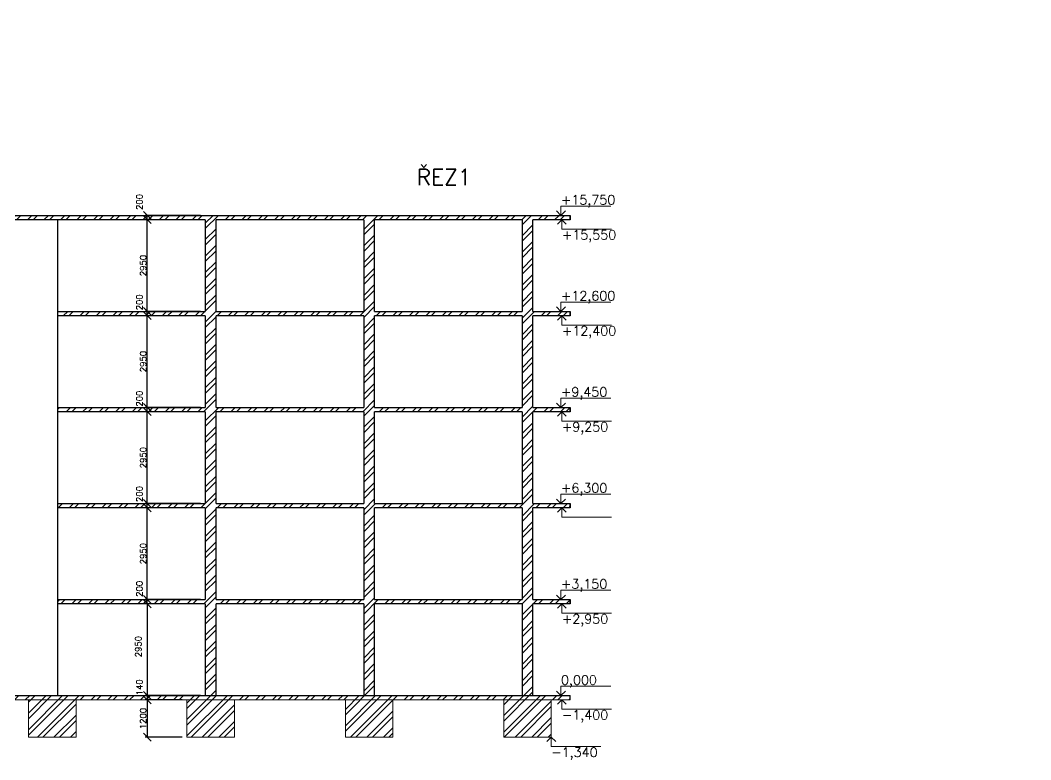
# Model space of a CAD drawing. Header units: millimetres. Extents: x -3518363 to 3223740, y -1530229 to 774657.
# Drawn here: x 2213911 to 2246445, y 221290 to 245085 of the extents above; entities that cross this region are included whole.
import ezdxf

# ---------------------------------------------------------------- set-up
doc = ezdxf.new("R2010")
doc.units = ezdxf.units.MM
doc.header["$LTSCALE"] = 15
doc.header["$MEASUREMENT"] = 0
doc.linetypes.add('ACAD_ISO10W100', pattern=[18, 12, -3, 0, -3])
doc.layers.get('0').update_dxf_attribs({"linetype": 'CONTINUOUS'})
doc.layers.get('DEFPOINTS').update_dxf_attribs({"linetype": 'CONTINUOUS'})
for name, color, linetype, lineweight in [('koty', 4, 'CONTINUOUS', 15), ('objekt-tenka', 7, 'CONTINUOUS', 18), ('texty', 255, 'CONTINUOUS', 15), ('ŘEZ', 11, 'ACAD_ISO10W100', 15), ('šrafy', 32, 'CONTINUOUS', 15)]:
    doc.layers.add(name, color=color, linetype=linetype, lineweight=lineweight)
doc.styles.add('POPIS_DAVID', font='romans.shx', dxfattribs={"bigfont": 'extfont.shx'})
doc.styles.add('romans', font='romans.shx')
doc.dimstyles.new('M 1-50', dxfattribs={"dimscale": 50, "dimtxt": 2.5, "dimasz": 2.5, "dimexe": 1.25, "dimexo": 3, "dimtad": 1, "dimtxsty": 'romans', "dimblk": 'OBLIQUE', "dimcen": 2.5, "dimadec": 0, "dimazin": 0, "dimtfac": 1, "dimtmove": 2, "dimatfit": 3, "dimfxl": 1, "dimarcsym": 0})

# ---------------------------------------------------------------- blocks, each defined once
blk = doc.blocks.new('_Oblique')
at = {"color": 0, "linetype": 'ByBlock', "lineweight": -2}
blk.add_line((-0.5, -0.5), (0.5, 0.5), dxfattribs=at)
blk = doc.blocks.new('*D171')
at = {"layer": 'DEFPOINTS', "color": 0, "linetype": 'ByBlock', "lineweight": 20, "ltscale": 5, "transparency": 16777216}
for p in [(2219868, 226307), (2218000, 223357), (2219868, 223357)]:
    blk.add_point(p, dxfattribs=at)
at = {"layer": 'koty', "color": 0, "linetype": 'ByBlock', "lineweight": -2, "ltscale": 5, "transparency": 16777216}
for p, q in [((2219718, 226307), (2217938, 226307)), ((2218000, 226307), (2218000, 223357)), ((2219718, 223357), (2217938, 223357))]:
    blk.add_line(p, q, dxfattribs=at)
at = {"layer": 'koty', "color": 0, "linetype": 'ByBlock', "lineweight": -2, "ltscale": 5, "transparency": 16777216, "xscale": 250, "yscale": 250, "zscale": 250}
for p, rotation in [((2218000, 226307), 90), ((2218000, 223357), 270)]:
    blk.add_blockref('_Oblique', p, dxfattribs=dict(at, rotation=rotation))
at = {"layer": 'koty', "color": 0, "linetype": 'ByBlock', "lineweight": 20, "ltscale": 5, "transparency": 16777216, "insert": (2217716, 224930), "char_height": 200, "attachment_point": 5, "rotation": 90, "style": 'romans'}
blk.add_mtext('2950', dxfattribs=at)
blk = doc.blocks.new('*D172')
at = {"layer": 'DEFPOINTS', "color": 0, "linetype": 'ByBlock', "lineweight": 20, "ltscale": 5, "transparency": 16777216}
for p in [(2218000, 226447), (2219868, 226447), (2219868, 226307)]:
    blk.add_point(p, dxfattribs=at)
at = {"layer": 'koty', "color": 0, "linetype": 'ByBlock', "lineweight": -2, "ltscale": 5, "transparency": 16777216}
for p, q in [((2219718, 226447), (2217938, 226447)), ((2218000, 226307), (2218000, 226447)), ((2219718, 226307), (2217938, 226307))]:
    blk.add_line(p, q, dxfattribs=at)
at = {"layer": 'koty', "color": 0, "linetype": 'ByBlock', "lineweight": -2, "ltscale": 5, "transparency": 16777216, "xscale": 250, "yscale": 250, "zscale": 250}
for p, rotation in [((2218000, 226447), 90), ((2218000, 226307), 270)]:
    blk.add_blockref('_Oblique', p, dxfattribs=dict(at, rotation=rotation))
at = {"layer": 'koty', "color": 0, "linetype": 'ByBlock', "lineweight": 20, "ltscale": 5, "transparency": 16777216, "insert": (2217750, 226790), "char_height": 200, "width": 2.032503189712502e-30, "attachment_point": 5, "rotation": 90, "style": 'romans'}
blk.add_mtext('{\\Fromans|c238;200}', dxfattribs=at)
blk = doc.blocks.new('*D173')
at = {"layer": 'DEFPOINTS', "color": 0, "linetype": 'ByBlock', "lineweight": 20, "ltscale": 5, "transparency": 16777216}
for p in [(2218000, 229397), (2219868, 229397), (2219868, 226447)]:
    blk.add_point(p, dxfattribs=at)
at = {"layer": 'koty', "color": 0, "linetype": 'ByBlock', "lineweight": -2, "ltscale": 5, "transparency": 16777216}
for p, q in [((2219718, 229397), (2217938, 229397)), ((2218000, 226447), (2218000, 229397)), ((2219718, 226447), (2217938, 226447))]:
    blk.add_line(p, q, dxfattribs=at)
at = {"layer": 'koty', "color": 0, "linetype": 'ByBlock', "lineweight": -2, "ltscale": 5, "transparency": 16777216, "xscale": 250, "yscale": 250, "zscale": 250}
for p, rotation in [((2218000, 229397), 90), ((2218000, 226447), 270)]:
    blk.add_blockref('_Oblique', p, dxfattribs=dict(at, rotation=rotation))
at = {"layer": 'koty', "color": 0, "linetype": 'ByBlock', "lineweight": 20, "ltscale": 5, "transparency": 16777216, "insert": (2217869, 227922), "char_height": 200, "attachment_point": 5, "rotation": 90, "style": 'romans'}
blk.add_mtext('2950', dxfattribs=at)
blk = doc.blocks.new('*D174')
at = {"layer": 'DEFPOINTS', "color": 0, "linetype": 'ByBlock', "lineweight": 20, "ltscale": 5, "transparency": 16777216}
for p in [(2218000, 229537), (2219868, 229537), (2219868, 229397)]:
    blk.add_point(p, dxfattribs=at)
at = {"layer": 'koty', "color": 0, "linetype": 'ByBlock', "lineweight": -2, "ltscale": 5, "transparency": 16777216}
for p, q in [((2219718, 229537), (2217938, 229537)), ((2219718, 229397), (2217938, 229397)), ((2218000, 229397), (2218000, 229537))]:
    blk.add_line(p, q, dxfattribs=at)
at = {"layer": 'koty', "color": 0, "linetype": 'ByBlock', "lineweight": -2, "ltscale": 5, "transparency": 16777216, "xscale": 250, "yscale": 250, "zscale": 250}
for p, rotation in [((2218000, 229537), 90), ((2218000, 229397), 270)]:
    blk.add_blockref('_Oblique', p, dxfattribs=dict(at, rotation=rotation))
at = {"layer": 'koty', "color": 0, "linetype": 'ByBlock', "lineweight": 20, "ltscale": 5, "transparency": 16777216, "insert": (2217750, 229840), "char_height": 200, "attachment_point": 5, "rotation": 90, "style": 'romans'}
blk.add_mtext('{\\Fromans|c238;200}', dxfattribs=at)
blk = doc.blocks.new('*D175')
at = {"layer": 'DEFPOINTS', "color": 0, "linetype": 'ByBlock', "lineweight": 20, "ltscale": 5, "transparency": 16777216}
for p in [(2218000, 232487), (2219868, 232487), (2219868, 229537)]:
    blk.add_point(p, dxfattribs=at)
at = {"layer": 'koty', "color": 0, "linetype": 'ByBlock', "lineweight": -2, "ltscale": 5, "transparency": 16777216}
for p, q in [((2219718, 232487), (2217938, 232487)), ((2218000, 229537), (2218000, 232487)), ((2219718, 229537), (2217938, 229537))]:
    blk.add_line(p, q, dxfattribs=at)
at = {"layer": 'koty', "color": 0, "linetype": 'ByBlock', "lineweight": -2, "ltscale": 5, "transparency": 16777216, "xscale": 250, "yscale": 250, "zscale": 250}
for p, rotation in [((2218000, 232487), 90), ((2218000, 229537), 270)]:
    blk.add_blockref('_Oblique', p, dxfattribs=dict(at, rotation=rotation))
at = {"layer": 'koty', "color": 0, "linetype": 'ByBlock', "lineweight": 20, "ltscale": 5, "transparency": 16777216, "insert": (2217869, 231012), "char_height": 200, "attachment_point": 5, "rotation": 90, "style": 'romans'}
blk.add_mtext('2950', dxfattribs=at)
blk = doc.blocks.new('*D176')
at = {"layer": 'DEFPOINTS', "color": 0, "linetype": 'ByBlock', "lineweight": 20, "ltscale": 5, "transparency": 16777216}
for p in [(2218000, 232627), (2219868, 232627), (2219868, 232487)]:
    blk.add_point(p, dxfattribs=at)
at = {"layer": 'koty', "color": 0, "linetype": 'ByBlock', "lineweight": -2, "ltscale": 5, "transparency": 16777216}
for p, q in [((2219718, 232627), (2217938, 232627)), ((2218000, 232487), (2218000, 232627)), ((2219718, 232487), (2217938, 232487))]:
    blk.add_line(p, q, dxfattribs=at)
at = {"layer": 'koty', "color": 0, "linetype": 'ByBlock', "lineweight": -2, "ltscale": 5, "transparency": 16777216, "xscale": 250, "yscale": 250, "zscale": 250}
for p, rotation in [((2218000, 232627), 90), ((2218000, 232487), 270)]:
    blk.add_blockref('_Oblique', p, dxfattribs=dict(at, rotation=rotation))
at = {"layer": 'koty', "color": 0, "linetype": 'ByBlock', "lineweight": 20, "ltscale": 5, "transparency": 16777216, "insert": (2217750, 232910), "char_height": 200, "attachment_point": 5, "rotation": 90, "style": 'romans'}
blk.add_mtext('{\\Fromans|c238;200}', dxfattribs=at)
blk = doc.blocks.new('*D177')
at = {"layer": 'DEFPOINTS', "color": 0, "linetype": 'ByBlock', "lineweight": 20, "ltscale": 5, "transparency": 16777216}
for p in [(2218000, 235577), (2219868, 235577), (2219868, 232627)]:
    blk.add_point(p, dxfattribs=at)
at = {"layer": 'koty', "color": 0, "linetype": 'ByBlock', "lineweight": -2, "ltscale": 5, "transparency": 16777216}
for p, q in [((2219718, 235577), (2217938, 235577)), ((2218000, 232627), (2218000, 235577)), ((2219718, 232627), (2217938, 232627))]:
    blk.add_line(p, q, dxfattribs=at)
at = {"layer": 'koty', "color": 0, "linetype": 'ByBlock', "lineweight": -2, "ltscale": 5, "transparency": 16777216, "xscale": 250, "yscale": 250, "zscale": 250}
for p, rotation in [((2218000, 235577), 90), ((2218000, 232627), 270)]:
    blk.add_blockref('_Oblique', p, dxfattribs=dict(at, rotation=rotation))
at = {"layer": 'koty', "color": 0, "linetype": 'ByBlock', "lineweight": 20, "ltscale": 5, "transparency": 16777216, "insert": (2217869, 234102), "char_height": 200, "attachment_point": 5, "rotation": 90, "style": 'romans'}
blk.add_mtext('2950', dxfattribs=at)
blk = doc.blocks.new('*D178')
at = {"layer": 'DEFPOINTS', "color": 0, "linetype": 'ByBlock', "lineweight": 20, "ltscale": 5, "transparency": 16777216}
for p in [(2218000, 235717), (2219868, 235717), (2219868, 235577)]:
    blk.add_point(p, dxfattribs=at)
at = {"layer": 'koty', "color": 0, "linetype": 'ByBlock', "lineweight": -2, "ltscale": 5, "transparency": 16777216}
for p, q in [((2219718, 235717), (2217938, 235717)), ((2219718, 235577), (2217938, 235577)), ((2218000, 235577), (2218000, 235717))]:
    blk.add_line(p, q, dxfattribs=at)
at = {"layer": 'koty', "color": 0, "linetype": 'ByBlock', "lineweight": -2, "ltscale": 5, "transparency": 16777216, "xscale": 250, "yscale": 250, "zscale": 250}
for p, rotation in [((2218000, 235717), 90), ((2218000, 235577), 270)]:
    blk.add_blockref('_Oblique', p, dxfattribs=dict(at, rotation=rotation))
at = {"layer": 'koty', "color": 0, "linetype": 'ByBlock', "lineweight": 20, "ltscale": 5, "transparency": 16777216, "insert": (2217750, 236010), "char_height": 200, "attachment_point": 5, "rotation": 90, "style": 'romans'}
blk.add_mtext('{\\Fromans|c238;200}', dxfattribs=at)
blk = doc.blocks.new('*D179')
at = {"layer": 'DEFPOINTS', "color": 0, "linetype": 'ByBlock', "lineweight": 20, "ltscale": 5, "transparency": 16777216}
for p in [(2218000, 238667), (2219868, 238667), (2219868, 235717)]:
    blk.add_point(p, dxfattribs=at)
at = {"layer": 'koty', "color": 0, "linetype": 'ByBlock', "lineweight": -2, "ltscale": 5, "transparency": 16777216}
for p, q in [((2219718, 238667), (2217938, 238667)), ((2218000, 235717), (2218000, 238667)), ((2219718, 235717), (2217938, 235717))]:
    blk.add_line(p, q, dxfattribs=at)
at = {"layer": 'koty', "color": 0, "linetype": 'ByBlock', "lineweight": -2, "ltscale": 5, "transparency": 16777216, "xscale": 250, "yscale": 250, "zscale": 250}
for p, rotation in [((2218000, 238667), 90), ((2218000, 235717), 270)]:
    blk.add_blockref('_Oblique', p, dxfattribs=dict(at, rotation=rotation))
at = {"layer": 'koty', "color": 0, "linetype": 'ByBlock', "lineweight": 20, "ltscale": 5, "transparency": 16777216, "insert": (2217869, 237192), "char_height": 200, "attachment_point": 5, "rotation": 90, "style": 'romans'}
blk.add_mtext('2950', dxfattribs=at)
blk = doc.blocks.new('*D180')
at = {"layer": 'DEFPOINTS', "color": 0, "linetype": 'ByBlock', "lineweight": 20, "ltscale": 5, "transparency": 16777216}
for p in [(2218000, 238807), (2219868, 238807), (2219868, 238667)]:
    blk.add_point(p, dxfattribs=at)
at = {"layer": 'koty', "color": 0, "linetype": 'ByBlock', "lineweight": -2, "ltscale": 5, "transparency": 16777216}
for p, q in [((2219718, 238807), (2217938, 238807)), ((2218000, 238667), (2218000, 238807)), ((2219718, 238667), (2217938, 238667))]:
    blk.add_line(p, q, dxfattribs=at)
at = {"layer": 'koty', "color": 0, "linetype": 'ByBlock', "lineweight": -2, "ltscale": 5, "transparency": 16777216, "xscale": 250, "yscale": 250, "zscale": 250}
for p, rotation in [((2218000, 238807), 90), ((2218000, 238667), 270)]:
    blk.add_blockref('_Oblique', p, dxfattribs=dict(at, rotation=rotation))
at = {"layer": 'koty', "color": 0, "linetype": 'ByBlock', "lineweight": 20, "ltscale": 5, "transparency": 16777216, "insert": (2217750, 239237), "char_height": 200, "attachment_point": 5, "rotation": 90, "style": 'romans'}
blk.add_mtext('{\\Fromans|c238;200}', dxfattribs=at)
blk = doc.blocks.new('*D181')
at = {"layer": 'DEFPOINTS', "color": 0, "linetype": 'ByBlock', "lineweight": 20, "ltscale": 5, "transparency": 16777216}
for p in [(2218000, 223217), (2219278, 223217), (2219868, 223357)]:
    blk.add_point(p, dxfattribs=at)
at = {"layer": 'koty', "color": 0, "linetype": 'ByBlock', "lineweight": -2, "ltscale": 5, "transparency": 16777216}
for p, q in [((2219718, 223357), (2217938, 223357)), ((2219128, 223217), (2217938, 223217)), ((2218000, 223357), (2218000, 223217))]:
    blk.add_line(p, q, dxfattribs=at)
at = {"layer": 'koty', "color": 0, "linetype": 'ByBlock', "lineweight": -2, "ltscale": 5, "transparency": 16777216, "xscale": 250, "yscale": 250, "zscale": 250}
for p, rotation in [((2218000, 223357), 90), ((2218000, 223217), 270)]:
    blk.add_blockref('_Oblique', p, dxfattribs=dict(at, rotation=rotation))
at = {"layer": 'koty', "color": 0, "linetype": 'ByBlock', "lineweight": 20, "ltscale": 5, "transparency": 16777216, "insert": (2217750, 223620), "char_height": 200, "attachment_point": 5, "rotation": 90, "style": 'romans'}
blk.add_mtext('140', dxfattribs=at)
blk = doc.blocks.new('*D182')
at = {"layer": 'DEFPOINTS', "color": 0, "linetype": 'ByBlock', "lineweight": 20, "ltscale": 5, "transparency": 16777216}
for p in [(2219278, 223217), (2218000, 222017), (2219278, 222017)]:
    blk.add_point(p, dxfattribs=at)
at = {"layer": 'koty', "color": 0, "linetype": 'ByBlock', "lineweight": -2, "ltscale": 5, "transparency": 16777216}
for p, q in [((2219128, 223217), (2217938, 223217)), ((2218000, 223217), (2218000, 222017)), ((2219128, 222017), (2217938, 222017))]:
    blk.add_line(p, q, dxfattribs=at)
at = {"layer": 'koty', "color": 0, "linetype": 'ByBlock', "lineweight": -2, "ltscale": 5, "transparency": 16777216, "xscale": 250, "yscale": 250, "zscale": 250}
for p, rotation in [((2218000, 223217), 90), ((2218000, 222017), 270)]:
    blk.add_blockref('_Oblique', p, dxfattribs=dict(at, rotation=rotation))
at = {"layer": 'koty', "color": 0, "linetype": 'ByBlock', "lineweight": 20, "ltscale": 5, "transparency": 16777216, "insert": (2217869, 222617), "char_height": 200, "attachment_point": 5, "rotation": 90, "style": 'romans'}
blk.add_mtext('1200', dxfattribs=at)

msp = doc.modelspace()

# ---------------------------------------------------------------- hatches: boundary and pattern name
at = {"layer": 'šrafy', "linetype": 'ByBlock', "lineweight": 20, "ltscale": 5}
h = msp.add_hatch(dxfattribs=at)
h.set_pattern_fill('ANSI32', color=256, scale=1000)
h.paths.add_polyline_path([(2200408.376, 222016.607), (2200408.376, 223216.607), (2198878.376, 223216.607), (2198878.376, 222016.607)])
h.paths.add_polyline_path([(2199818.376, 223356.607), (2199818.376, 226306.607), (2204568.376, 226306.607), (2204568.376, 223356.607), (2204918.376, 223356.607), (2204918.376, 226306.607), (2209668.376, 226306.607), (2209668.376, 223356.607), (2209848.376, 223356.607), (2209848.376, 226446.607), (2209848.376, 229536.607), (2209848.376, 232626.607), (2209848.376, 235716.607), (2209848.376, 238666.607), (2215118.376, 238666.607), (2219868.376, 238666.607), (2219868.376, 235716.607), (2215118.376, 235716.607), (2215118.376, 235576.607), (2219868.376, 235576.607), (2219868.376, 232626.607), (2215118.376, 232626.607), (2215118.376, 232486.607), (2219868.376, 232486.607), (2219868.376, 229536.607), (2215118.376, 229536.607), (2215118.376, 229396.607), (2219868.376, 229396.607), (2219868.376, 226446.607), (2215118.376, 226446.607), (2215118.376, 226306.607), (2219868.376, 226306.607), (2219868.376, 223356.607), (2220218.376, 223356.607), (2220218.376, 226306.607), (2224968.376, 226306.607), (2224968.376, 223356.607), (2225318.376, 223356.607), (2225318.376, 226306.607), (2230068.376, 226306.607), (2230068.376, 223356.607), (2230418.376, 223356.607), (2230418.376, 226306.607), (2231618.376, 226306.607), (2231618.376, 226446.607), (2230418.376, 226446.607), (2230418.376, 229396.607), (2231618.376, 229396.607), (2231618.376, 229536.607), (2230418.376, 229536.607), (2230418.376, 232486.607), (2231618.376, 232486.607), (2231618.376, 232626.607), (2230418.376, 232626.607), (2230418.376, 235576.607), (2231618.376, 235576.607), (2231618.376, 235716.607), (2230418.376, 235716.607), (2230418.376, 238666.607), (2231618.376, 238666.607), (2231618.376, 238806.607), (2230418.376, 238806.607), (2215118.376, 238806.607), (2198268.376, 238806.607), (2198268.376, 238666.607), (2199468.376, 238666.607), (2199468.376, 235716.607), (2198268.376, 235716.607), (2198268.376, 235576.607), (2199468.376, 235576.607), (2199468.376, 232626.607), (2198268.376, 232626.607), (2198268.376, 232486.607), (2199468.376, 232486.607), (2199468.376, 229536.607), (2198268.376, 229536.607), (2198268.376, 229396.607), (2199468.376, 229396.607), (2199468.376, 226446.607), (2198268.376, 226446.607), (2198268.376, 226306.607), (2199468.376, 226306.607), (2199468.376, 223356.607)])
h.paths.add_polyline_path([(2199818.376, 226446.607), (2199818.376, 229396.607), (2204568.376, 229396.607), (2204568.376, 226446.607)], flags=16)
h.paths.add_polyline_path([(2199818.376, 229536.607), (2199818.376, 232486.607), (2204568.376, 232486.607), (2204568.376, 229536.607)], flags=16)
h.paths.add_polyline_path([(2204918.376, 226446.607), (2204918.376, 229396.607), (2209668.376, 229396.607), (2209668.376, 226446.607)], flags=16)
h.paths.add_polyline_path([(2204918.376, 229536.607), (2204918.376, 232486.607), (2209668.376, 232486.607), (2209668.376, 229536.607)], flags=16)
h.paths.add_polyline_path([(2199818.376, 232626.607), (2199818.376, 235576.607), (2204568.376, 235576.607), (2204568.376, 232626.607)], flags=16)
h.paths.add_polyline_path([(2204918.376, 232626.607), (2204918.376, 235576.607), (2209668.376, 235576.607), (2209668.376, 232626.607)], flags=16)
h.paths.add_polyline_path([(2199818.376, 235716.607), (2199818.376, 238666.607), (2204568.376, 238666.607), (2204568.376, 235716.607)], flags=16)
h.paths.add_polyline_path([(2204918.376, 235716.607), (2204918.376, 238666.607), (2209668.376, 238666.607), (2209668.376, 235716.607)], flags=16)
h.paths.add_polyline_path([(2220218.376, 226446.607), (2220218.376, 229396.607), (2224968.376, 229396.607), (2224968.376, 226446.607)], flags=16)
h.paths.add_polyline_path([(2220218.376, 229536.607), (2220218.376, 232486.607), (2224968.376, 232486.607), (2224968.376, 229536.607)], flags=16)
h.paths.add_polyline_path([(2220218.376, 232626.607), (2220218.376, 235576.607), (2224968.376, 235576.607), (2224968.376, 232626.607)], flags=16)
h.paths.add_polyline_path([(2220218.376, 235716.607), (2220218.376, 238666.607), (2224968.376, 238666.607), (2224968.376, 235716.607)], flags=16)
h.paths.add_polyline_path([(2225318.376, 226446.607), (2225318.376, 229396.607), (2230068.376, 229396.607), (2230068.376, 226446.607)], flags=16)
h.paths.add_polyline_path([(2225318.376, 229536.607), (2225318.376, 232486.607), (2230068.376, 232486.607), (2230068.376, 229536.607)], flags=16)
h.paths.add_polyline_path([(2225318.376, 232626.607), (2225318.376, 235576.607), (2230068.376, 235576.607), (2230068.376, 232626.607)], flags=16)
h.paths.add_polyline_path([(2225318.376, 235716.607), (2225318.376, 238666.607), (2230068.376, 238666.607), (2230068.376, 235716.607)], flags=16)
h.paths.add_polyline_path([(2205508.376, 223216.607), (2203978.376, 223216.607), (2203978.376, 222016.607), (2205508.376, 222016.607)])
h.paths.add_polyline_path([(2210608.376, 222016.607), (2210608.376, 223216.607), (2209078.376, 223216.607), (2209078.376, 222016.607)])
h.paths.add_polyline_path([(2215708.376, 222016.607), (2215708.376, 223216.607), (2214178.376, 223216.607), (2214178.376, 222016.607)])
h.paths.add_polyline_path([(2220808.376, 223216.607), (2219278.376, 223216.607), (2219278.376, 222016.607), (2220808.376, 222016.607)])
h.paths.add_polyline_path([(2225908.376, 222016.607), (2225908.376, 223216.607), (2224378.376, 223216.607), (2224378.376, 222016.607)])
h.paths.add_polyline_path([(2231008.376, 222016.607), (2231008.376, 223216.607), (2229478.376, 223216.607), (2229478.376, 222016.607)])
h.paths.add_polyline_path([(2231618.376, 223216.607), (2231618.376, 223356.607), (2198268.376, 223356.607), (2198268.376, 223216.607)])
h.paths.add_polyline_path([(2272371.185, 249656.607), (2271171.185, 249656.607), (2271171.185, 248126.607), (2272371.185, 248126.607)])
h.paths.add_polyline_path([(2271171.185, 252206.607), (2272371.185, 252206.607), (2272371.185, 253736.607), (2271171.185, 253736.607)])
h.paths.add_polyline_path([(2272371.185, 257816.607), (2271171.185, 257816.607), (2271171.185, 256286.607), (2272371.185, 256286.607)])
h.paths.add_polyline_path([(2271171.185, 261896.607), (2271171.185, 260366.607), (2272371.185, 260366.607), (2272371.185, 261896.607)])
h.paths.add_polyline_path([(2271031.185, 260956.607), (2271031.185, 261306.607), (2268081.185, 261306.607), (2268081.185, 262506.607), (2267941.185, 262506.607), (2267941.185, 261306.607), (2264991.185, 261306.607), (2264991.185, 262506.607), (2264851.185, 262506.607), (2264851.185, 261306.607), (2261901.185, 261306.607), (2261901.185, 262506.607), (2261761.185, 262506.607), (2261761.185, 261306.607), (2258811.185, 261306.607), (2258811.185, 262506.607), (2258671.185, 262506.607), (2258671.185, 261306.607), (2255721.185, 261306.607), (2255721.185, 262506.607), (2255581.185, 262506.607), (2255581.185, 259096.607), (2255581.185, 247516.607), (2255721.185, 247516.607), (2255721.185, 248716.607), (2258671.185, 248716.607), (2258671.185, 247516.607), (2258811.185, 247516.607), (2258811.185, 248716.607), (2261761.185, 248716.607), (2261761.185, 247516.607), (2261901.185, 247516.607), (2261901.185, 248716.607), (2264851.185, 248716.607), (2264851.185, 247516.607), (2264991.185, 247516.607), (2264991.185, 248716.607), (2267941.185, 248716.607), (2267941.185, 247516.607), (2268081.185, 247516.607), (2268081.185, 248716.607), (2271031.185, 248716.607), (2271031.185, 249066.607), (2268081.185, 249066.607), (2268081.185, 252796.607), (2271031.185, 252796.607), (2271031.185, 253146.607), (2268081.185, 253146.607), (2258671.185, 253146.607), (2255721.185, 253146.607), (2255721.185, 256876.607), (2268081.185, 256876.607), (2271031.185, 256876.607), (2271031.185, 257226.607), (2268081.185, 257226.607), (2268081.185, 260956.607)])
h.paths.add_polyline_path([(2267941.185, 260956.607), (2267941.185, 259096.607), (2267941.185, 257226.607), (2264991.185, 257226.607), (2264991.185, 260956.607)], flags=16)
h.paths.add_polyline_path([(2264851.185, 260956.607), (2264851.185, 259096.607), (2264851.185, 257226.607), (2261901.185, 257226.607), (2261901.185, 260956.607)], flags=16)
h.paths.add_polyline_path([(2261761.185, 260956.607), (2261761.185, 259096.607), (2261761.185, 257226.607), (2258811.185, 257226.607), (2258811.185, 260956.607)], flags=16)
h.paths.add_polyline_path([(2267941.185, 252796.607), (2267941.185, 249066.607), (2264991.185, 249066.607), (2264991.185, 252796.607)], flags=16)
h.paths.add_polyline_path([(2264851.185, 252796.607), (2264851.185, 249066.607), (2261901.185, 249066.607), (2261901.185, 252796.607)], flags=16)
h.paths.add_polyline_path([(2258671.185, 260956.607), (2258671.185, 259096.607), (2258671.185, 257226.607), (2255721.185, 257226.607), (2255721.185, 260956.607)], flags=16)
h.paths.add_polyline_path([(2261761.185, 252796.607), (2261761.185, 249066.607), (2258811.185, 249066.607), (2258811.185, 252796.607)], flags=16)
h.paths.add_polyline_path([(2258671.185, 252796.607), (2258671.185, 249066.607), (2255721.185, 249066.607), (2255721.185, 252796.607)], flags=16)
h.paths.add_polyline_path([(2271171.185, 262506.607), (2271031.185, 262506.607), (2271031.185, 261306.607), (2271031.185, 247516.607), (2271171.185, 247516.607)])

# ---------------------------------------------------------------- linework, layer by layer
at = {"layer": 'objekt-tenka'}
for p, q in [((2231320, 238806.607), (2231178.579, 238948.029)), ((2231320, 238806.607), (2231320, 239106.607)), ((2231320, 239106.607), (2232920, 239106.607)), ((2231320, 238806.607), (2231461.421, 238948.029)), ((2231350, 238666.607), (2231208.579, 238525.186)), ((2231350, 238666.607), (2231350, 238366.607)), ((2231350, 238666.607), (2231491.421, 238525.186)), ((2231350, 238366.607), (2232950, 238366.607)), ((2231320, 235716.607), (2231320, 236016.607)), ((2231320, 236016.607), (2232920, 236016.607)), ((2231320, 235716.607), (2231178.579, 235858.029)), ((2231350, 235576.607), (2231208.579, 235435.186)), ((2231320, 235716.607), (2231461.421, 235858.029)), ((2231350, 235576.607), (2231350, 235276.607)), ((2231350, 235576.607), (2231491.421, 235435.186)), ((2231350, 235276.607), (2232950, 235276.607)), ((2231320, 232626.607), (2231178.579, 232768.029)), ((2231320, 232626.607), (2231320, 232926.607)), ((2231320, 232926.607), (2232920, 232926.607)), ((2231320, 232626.607), (2231461.421, 232768.029)), ((2231350, 232486.607), (2231208.579, 232345.186)), ((2231350, 232486.607), (2231350, 232186.607)), ((2231350, 232486.607), (2231491.421, 232345.186)), ((2231350, 232186.607), (2232950, 232186.607)), ((2231320, 229536.607), (2231320, 229836.607)), ((2231320, 229836.607), (2232920, 229836.607)), ((2231320, 229536.607), (2231178.579, 229678.029)), ((2231350, 229396.607), (2231208.579, 229255.186)), ((2231320, 229536.607), (2231461.421, 229678.029)), ((2231350, 229396.607), (2231350, 229096.607)), ((2231350, 229396.607), (2231491.421, 229255.186)), ((2231350, 229096.607), (2232950, 229096.607)), ((2231320, 226446.607), (2231178.579, 226588.029)), ((2231320, 226446.607), (2231320, 226746.607)), ((2231320, 226746.607), (2232920, 226746.607)), ((2231320, 226446.607), (2231461.421, 226588.029)), ((2231350, 226306.607), (2231208.579, 226165.186)), ((2231350, 226306.607), (2231350, 226006.607)), ((2231350, 226306.607), (2231491.421, 226165.186)), ((2231350, 226006.607), (2232950, 226006.607)), ((2231320, 223356.607), (2231320, 223656.607)), ((2231320, 223656.607), (2232920, 223656.607)), ((2231320, 223356.607), (2231178.579, 223498.029)), ((2231350, 223216.607), (2231208.579, 223075.186)), ((2231320, 223356.607), (2231461.421, 223498.029)), ((2231350, 223216.607), (2231350, 222916.607)), ((2231350, 223216.607), (2231491.421, 223075.186)), ((2231350, 222916.607), (2232950, 222916.607)), ((2231008.376, 222016.607), (2230866.955, 221875.186)), ((2231008.376, 222016.607), (2231008.376, 221716.607)), ((2231008.376, 222016.607), (2231149.798, 221875.186)), ((2231008.376, 221716.607), (2232608.376, 221716.607))]:
    msp.add_line(p, q, dxfattribs=at)
at = {"layer": 'ŘEZ', "linetype": 'ByBlock', "lineweight": -2, "ltscale": 5, "extrusion": (1.93959e-16, -3.39308e-16, -1)}
for p, q in [((2198268.376, 238806.607), (2215118.376, 238806.607)), ((2215118.376, 238806.607), (2230418.376, 238806.607)), ((2230418.376, 238806.607), (2231618.376, 238806.607)), ((2231618.376, 238806.607), (2231618.376, 238666.607)), ((2231618.376, 238666.607), (2231618.376, 238806.607)), ((2215118.376, 238666.607), (2209848.376, 238666.607)), ((2215118.376, 235716.607), (2215118.376, 238666.607)), ((2219868.376, 238666.607), (2215118.376, 238666.607)), ((2219868.376, 238666.607), (2219868.376, 235716.607)), ((2220218.376, 235716.607), (2220218.376, 238666.607)), ((2224968.376, 238666.607), (2220218.376, 238666.607)), ((2224968.376, 238666.607), (2224968.376, 235716.607)), ((2225318.376, 235716.607), (2225318.376, 238666.607)), ((2230068.376, 238666.607), (2225318.376, 238666.607)), ((2230068.376, 238666.607), (2230068.376, 235716.607)), ((2230418.376, 235716.607), (2230418.376, 238666.607)), ((2231618.376, 238666.607), (2230418.376, 238666.607)), ((2215118.376, 232626.607), (2215118.376, 235716.607)), ((2215118.376, 235716.607), (2219868.376, 235716.607)), ((2219868.376, 235576.607), (2215118.376, 235576.607)), ((2219868.376, 235576.607), (2219868.376, 232626.607)), ((2220218.376, 235716.607), (2224968.376, 235716.607)), ((2220218.376, 232626.607), (2220218.376, 235576.607)), ((2224968.376, 235576.607), (2220218.376, 235576.607)), ((2224968.376, 235576.607), (2224968.376, 232626.607)), ((2225318.376, 235716.607), (2230068.376, 235716.607)), ((2225318.376, 232626.607), (2225318.376, 235576.607)), ((2230068.376, 235576.607), (2225318.376, 235576.607)), ((2230068.376, 235576.607), (2230068.376, 232626.607)), ((2230418.376, 235716.607), (2231618.376, 235716.607)), ((2230418.376, 232626.607), (2230418.376, 235576.607)), ((2231618.376, 235576.607), (2230418.376, 235576.607)), ((2231618.376, 235716.607), (2231618.376, 235576.607)), ((2231618.376, 235576.607), (2231618.376, 235716.607)), ((2215118.376, 229536.607), (2215118.376, 232626.607)), ((2215118.376, 232626.607), (2219868.376, 232626.607)), ((2220218.376, 232626.607), (2224968.376, 232626.607)), ((2225318.376, 232626.607), (2230068.376, 232626.607)), ((2230418.376, 232626.607), (2231618.376, 232626.607)), ((2231618.376, 232626.607), (2231618.376, 232486.607)), ((2231618.376, 232486.607), (2231618.376, 232626.607)), ((2219868.376, 232486.607), (2215118.376, 232486.607)), ((2219868.376, 232486.607), (2219868.376, 229536.607)), ((2220218.376, 229536.607), (2220218.376, 232486.607)), ((2224968.376, 232486.607), (2220218.376, 232486.607)), ((2224968.376, 232486.607), (2224968.376, 229536.607)), ((2225318.376, 229536.607), (2225318.376, 232486.607)), ((2230068.376, 232486.607), (2225318.376, 232486.607)), ((2230068.376, 232486.607), (2230068.376, 229536.607)), ((2230418.376, 229536.607), (2230418.376, 232486.607)), ((2231618.376, 232486.607), (2230418.376, 232486.607)), ((2215118.376, 226446.607), (2215118.376, 229536.607)), ((2215118.376, 229536.607), (2219868.376, 229536.607)), ((2219868.376, 229396.607), (2215118.376, 229396.607)), ((2219868.376, 229396.607), (2219868.376, 226446.607)), ((2220218.376, 229536.607), (2224968.376, 229536.607)), ((2220218.376, 226446.607), (2220218.376, 229396.607)), ((2224968.376, 229396.607), (2220218.376, 229396.607)), ((2224968.376, 229396.607), (2224968.376, 226446.607)), ((2225318.376, 229536.607), (2230068.376, 229536.607)), ((2225318.376, 226446.607), (2225318.376, 229396.607)), ((2230068.376, 229396.607), (2225318.376, 229396.607)), ((2230068.376, 229396.607), (2230068.376, 226446.607)), ((2230418.376, 229536.607), (2231618.376, 229536.607)), ((2230418.376, 226446.607), (2230418.376, 229396.607)), ((2231618.376, 229396.607), (2230418.376, 229396.607)), ((2231618.376, 229536.607), (2231618.376, 229396.607)), ((2231618.376, 229396.607), (2231618.376, 229536.607)), ((2215118.376, 223356.607), (2215118.376, 226446.607)), ((2215118.376, 226446.607), (2219868.376, 226446.607)), ((2220218.376, 226446.607), (2224968.376, 226446.607)), ((2225318.376, 226446.607), (2230068.376, 226446.607)), ((2230418.376, 226446.607), (2231618.376, 226446.607)), ((2231618.376, 226446.607), (2231618.376, 226306.607)), ((2231618.376, 226306.607), (2231618.376, 226446.607)), ((2219868.376, 226306.607), (2215118.376, 226306.607)), ((2219868.376, 226306.607), (2219868.376, 223356.607)), ((2220218.376, 223356.607), (2220218.376, 226306.607)), ((2224968.376, 226306.607), (2220218.376, 226306.607)), ((2224968.376, 226306.607), (2224968.376, 223356.607)), ((2225318.376, 223356.607), (2225318.376, 226306.607)), ((2230068.376, 226306.607), (2225318.376, 226306.607)), ((2230068.376, 226306.607), (2230068.376, 223356.607)), ((2230418.376, 223356.607), (2230418.376, 226306.607)), ((2231618.376, 226306.607), (2230418.376, 226306.607)), ((2198268.376, 223356.607), (2231618.376, 223356.607)), ((2214768.376, 223356.607), (2215118.376, 223356.607)), ((2219868.376, 223356.607), (2220218.376, 223356.607)), ((2224968.376, 223356.607), (2225318.376, 223356.607)), ((2230068.376, 223356.607), (2230418.376, 223356.607)), ((2231618.376, 223216.607), (2231618.376, 223356.607))]:
    msp.add_line(p, q, dxfattribs=at)
at = {"layer": 'ŘEZ', "linetype": 'ByBlock', "extrusion": (1.93959e-16, -3.39308e-16, -1)}
for p, q in [((2198268.376, 223216.607), (2231618.376, 223216.607)), ((2198268.376, 223216.607), (2231618.376, 223216.607)), ((2214178.376, 223216.607), (2214178.376, 222016.607)), ((2214178.376, 223216.607), (2214178.376, 222016.607)), ((2215708.376, 223216.607), (2215708.376, 222016.607)), ((2215708.376, 223216.607), (2215708.376, 222016.607)), ((2219278.376, 223216.607), (2219278.376, 222016.607)), ((2219278.376, 223216.607), (2219278.376, 222016.607)), ((2220808.376, 223216.607), (2220808.376, 222016.607)), ((2220808.376, 223216.607), (2220808.376, 222016.607)), ((2224378.376, 223216.607), (2224378.376, 222016.607)), ((2224378.376, 223216.607), (2224378.376, 222016.607)), ((2225908.376, 223216.607), (2225908.376, 222016.607)), ((2225908.376, 223216.607), (2225908.376, 222016.607)), ((2229478.376, 223216.607), (2229478.376, 222016.607)), ((2231008.376, 223216.607), (2231008.376, 222016.607)), ((2214178.376, 222016.607), (2215708.376, 222016.607)), ((2214178.376, 222016.607), (2215708.376, 222016.607)), ((2219278.376, 222016.607), (2220808.376, 222016.607)), ((2219278.376, 222016.607), (2220808.376, 222016.607)), ((2224378.376, 222016.607), (2225908.376, 222016.607)), ((2224378.376, 222016.607), (2225908.376, 222016.607)), ((2229478.376, 222016.607), (2231008.376, 222016.607))]:
    msp.add_line(p, q, dxfattribs=at)

# ---------------------------------------------------------------- texts
at = {"layer": 'objekt-tenka', "char_height": 300, "style": 'POPIS_DAVID'}
for s, insert, attachment_point in [('{\\Fromans,extfont|c238;+15,750}', (2231320, 239455.748), 1), ('{\\Fromans,extfont|c238;+15,550}', (2231350, 237940), 7), ('{\\Fromans,extfont|c238;+12,600}', (2231320, 236365.748), 1), ('{\\Fromans,extfont|c238;+12,400}', (2231350, 234850), 7), ('{\\Fromans,extfont|c238;+9,450}', (2231320, 233275.748), 1), ('{\\Fromans,extfont|c238;+9,250}', (2231350, 231760), 7), ('{\\Fromans,extfont|c238;+6,300}', (2231320, 230185.748), 1), ('{\\Fromans,extfont|c238;+3,150}', (2231320, 227095.748), 1), ('{\\Fromans,extfont|c238;+2,950}', (2231350, 225580), 7), ('{\\Fromans,extfont|c238;0,000}', (2231320, 224005.748), 1), ('{\\Fromans,extfont|c238;-1,400}', (2231350, 222490), 7), ('{\\Fromans,extfont|c238;-1,340}', (2231008.376, 221290), 7)]:
    msp.add_mtext_dynamic_manual_height_columns(s, width=1495.33432, gutter_width=12500, heights=[0], dxfattribs=dict(at, insert=insert, attachment_point=attachment_point))
at = {"layer": 'texty', "ltscale": 20, "extrusion": (1.93959e-16, -3.39308e-16, -1), "style": 'romans', "text_generation_flag": 2}
msp.add_text('ŘEZ1', height=514.897, dxfattribs=at).set_placement((-2226674.107, 239780.893))

# ---------------------------------------------------------------- dimensions: what is measured, and where the dimension line sits
at = {"layer": 'koty', "linetype": 'ByBlock', "lineweight": 20, "ltscale": 5}
for base, p1, p2, picture, middle in [((2218000, 238806.607), (2219868.376, 238666.607), (2219868.376, 238806.607), '*D180', (2217750, 239236.607)), ((2218000, 235716.607), (2219868.376, 235576.607), (2219868.376, 235716.607), '*D178', (2217750, 236010)), ((2218000, 232626.607), (2219868.376, 232486.607), (2219868.376, 232626.607), '*D176', (2217750, 232910)), ((2218000, 229536.607), (2219868.376, 229396.607), (2219868.376, 229536.607), '*D174', (2217750, 229840)), ((2218000, 226446.607), (2219868.376, 226306.607), (2219868.376, 226446.607), '*D172', (2217750, 226790))]:
    dim = msp.add_linear_dim(base=base, p1=p1, p2=p2, angle=90, text='{\\Fromans|c238;200}', dimstyle='M 1-50', override={"dimtxt": 4, "dimasz": 5}, dxfattribs=at)
    dim.commit()
    dim.dimension.update_dxf_attribs({"geometry": picture, "text_midpoint": middle, "dimtype": 160})
for base, p1, p2, picture, middle in [((2218000, 238666.607), (2219868.376, 235716.607), (2219868.376, 238666.607), '*D179', (2217868.75, 237191.607)), ((2218000, 235576.607), (2219868.376, 232626.607), (2219868.376, 235576.607), '*D177', (2217868.75, 234101.607)), ((2218000, 232486.607), (2219868.376, 229536.607), (2219868.376, 232486.607), '*D175', (2217868.75, 231011.607)), ((2218000, 229396.607), (2219868.376, 226446.607), (2219868.376, 229396.607), '*D173', (2217868.75, 227921.607)), ((2218000, 222016.607), (2219278.376, 223216.607), (2219278.376, 222016.607), '*D182', (2217868.75, 222616.607))]:
    dim = msp.add_linear_dim(base=base, p1=p1, p2=p2, angle=90, dimstyle='M 1-50', override={"dimtxt": 4, "dimasz": 5}, dxfattribs=at)
    dim.commit()
    dim.dimension.update_dxf_attribs({"geometry": picture, "text_midpoint": middle})
for base, p1, p2, picture, middle in [((2218000, 223356.607), (2219868.376, 226306.607), (2219868.376, 223356.607), '*D171', (2217715.625, 224930)), ((2218000, 223216.607), (2219868.376, 223356.607), (2219278.376, 223216.607), '*D181', (2217750, 223620))]:
    dim = msp.add_linear_dim(base=base, p1=p1, p2=p2, angle=90, dimstyle='M 1-50', override={"dimtxt": 4, "dimasz": 5}, dxfattribs=at)
    dim.commit()
    dim.dimension.update_dxf_attribs({"geometry": picture, "text_midpoint": middle, "dimtype": 160})

doc.saveas('drawing.dxf')
